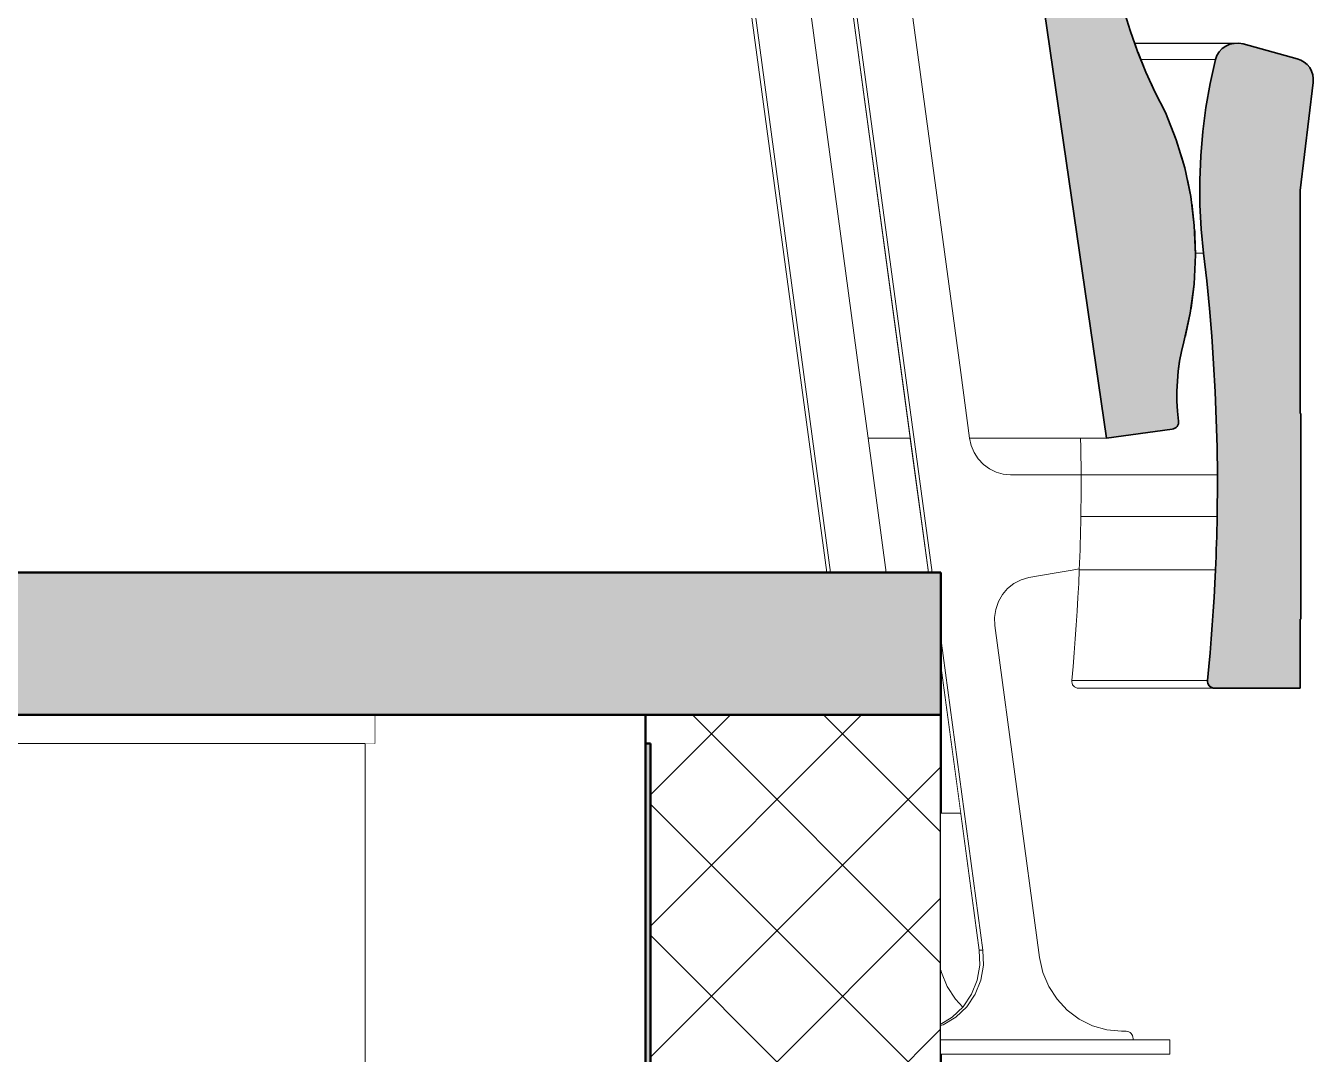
# Model space of a CAD drawing. Header units: millimetres. Extents: x -46169 to 135069, y -86316 to 18123.
# Drawn here: x 117168 to 118070, y -79453 to -78731 of the extents above; entities that cross this region are included whole.
import ezdxf

# ---------------------------------------------------------------- set-up
doc = ezdxf.new("R2010")
doc.units = ezdxf.units.MM
doc.header["$MEASUREMENT"] = 0
doc.linetypes.add('Wipeout_Contour', pattern=[1000, 0, -1000])
for name, color, linetype in [('New_A-20-M_Floor_Slab', 7, 'Continuous'), ('New_A-25-M_Wall_Int', 7, 'Continuous'), ('New_A-35-M_FFE_Fixed', 7, 'Continuous')]:
    doc.layers.add(name, color=color, linetype=linetype)
for name, color, linetype, lineweight, true_color in [('New_A-20-M_Floor_Slab_Pen_No__107', 7, 'Continuous', 15, 0xa6a6a6), ('New_A-20-M_Floor_Slab_Pen_No__27', 7, 'Continuous', 50, 0x2a2a2a), ('New_A-20-M_Floor_Slab_Pen_No__29', 7, 'Continuous', 50, 0x2a2a2a), ('New_A-20-M_Floor_Slab_Pen_No__81', 7, 'Continuous', 20, 0x6a6a6a), ('New_A-35-M_FFE_Fixed_Pen_No__104', 7, 'Continuous', 15, 0xa6a6a6), ('New_A-35-M_FFE_Fixed_Pen_No__44', 7, 'Continuous', 35, 0x444444)]:
    doc.layers.add(name, color=color, linetype=linetype, lineweight=lineweight, true_color=true_color)
for name, color, linetype, lineweight in [('New_A-20-M_Floor_Slab_Pen_No__87', 8, 'Continuous', 20), ('New_A-20-M_Floor_Slab_Pen_No__89', 8, 'Continuous', 20), ('New_A-35-M_FFE_Fixed_Pen_No__93', 8, 'Continuous', 13)]:
    doc.layers.add(name, color=color, linetype=linetype, lineweight=lineweight)

# ---------------------------------------------------------------- blocks, each defined once
blk = doc.blocks.new('Section Elem_15_3', base_point=(188935.42, -81480.18))
at = {"color": 254, "linetype": 'Wipeout_Contour', "lineweight": 0, "ltscale": 567431.817007}
blk.add_wipeout([(117787.85, -79020.56), (117758.27, -79020.56), (117770.97, -79114.68), (117800.54, -79114.68)], dxfattribs=at).dxf.layer = 'New_A-25-M_Wall_Int'
at = {"color": 254, "linetype": 'Wipeout_Contour', "lineweight": 0, "ltscale": 1844734.71698797}
blk.add_wipeout([(117829.44, -79020.48), (117829.45, -79020.56), (117830.62, -79025.78), (117832.67, -79030.71), (117835.54, -79035.17), (117839.13, -79039.04), (117843.32, -79042.19), (117848, -79044.51), (117852.99, -79045.93), (117858.15, -79046.41), (117907.59, -79046.41), (117907.38, -79026.94), (117907.22, -79020.48)], dxfattribs=at).dxf.layer = 'New_A-25-M_Wall_Int'
at = {"color": 254, "linetype": 'Wipeout_Contour', "lineweight": 0, "ltscale": 425964.149859}
blk.add_wipeout([(117823.3, -79283.43), (117809.36, -79180.05), (117809.36, -79283.43)], dxfattribs=at).dxf.layer = 'New_A-25-M_Wall_Int'
blk = doc.blocks.new('Section Elem_27_3', base_point=(188935.42, -81480.18))
at = {"layer": 'New_A-20-M_Floor_Slab_Pen_No__27', "linetype": 'Continuous'}
for p, q in [((117809.36, -79214.68), (117809.36, -79452.68)), ((117809.36, -79452.68), (117809.36, -79552.68)), ((117809.36, -79552.68), (117605.73, -79552.68))]:
    blk.add_line(p, q, dxfattribs=at)
at = {"color": 254, "linetype": 'Wipeout_Contour', "lineweight": 0, "ltscale": 566879.859805}
blk.add_wipeout([(117412.55, -79214.68), (117412.55, -79234.68), (117602.3, -79234.68), (117602.3, -79214.68)], dxfattribs=at).dxf.layer = 'New_A-20-M_Floor_Slab'
at = {"layer": 'New_A-20-M_Floor_Slab_Pen_No__107', "linetype": 'Continuous'}
h = blk.add_hatch(dxfattribs=at)
h.set_pattern_fill('Concrete_Block_0003', color=256, style=0, pattern_type=2)
h.set_pattern_definition([(45, (188935.42, -81480.184), (-45.96194, 45.96194), []), (135, (188935.42, -81480.184), (45.96194, 45.96194), [])])
h.paths.add_polyline_path([(117602.3, -79214.68), (117602.3, -79234.68), (117605.73, -79234.68), (117605.73, -79552.68), (117809.36, -79552.68), (117809.36, -79214.68)])
at = {"layer": 'New_A-20-M_Floor_Slab_Pen_No__27', "linetype": 'Continuous'}
blk.add_line((117602.3, -79214.68), (117602.3, -79234.68), dxfattribs=at)
at = {"layer": 'New_A-20-M_Floor_Slab_Pen_No__87', "linetype": 'Continuous'}
blk.add_line((117412.55, -79214.68), (117412.55, -79234.68), dxfattribs=at)
blk = doc.blocks.new('Section Elem_28_3', base_point=(188935.42, -81480.18))
at = {"color": 254, "linetype": 'Wipeout_Contour', "lineweight": 0, "ltscale": 567246.990443}
blk.add_wipeout([(117405.73, -79234.68), (117405.73, -79552.68), (117602.3, -79552.68), (117602.3, -79234.68)], dxfattribs=at).dxf.layer = 'New_A-20-M_Floor_Slab'
at = {"layer": 'New_A-20-M_Floor_Slab_Pen_No__27', "linetype": 'Continuous'}
blk.add_line((117605.73, -79234.68), (117602.3, -79234.68), dxfattribs=at)
at = {"layer": 'New_A-20-M_Floor_Slab_Pen_No__87', "linetype": 'Continuous'}
blk.add_line((117405.73, -79234.68), (117412.55, -79234.68), dxfattribs=at)
at = {"color": 254, "linetype": 'Wipeout_Contour', "lineweight": 0, "ltscale": 567631.167656}
blk.add_wipeout([(117605.73, -79572.68), (117605.73, -79552.68), (117405.73, -79552.68), (117405.73, -79572.68)], dxfattribs=at).dxf.layer = 'New_A-20-M_Floor_Slab'
at = {"layer": 'New_A-20-M_Floor_Slab_Pen_No__107', "linetype": 'Continuous', "lineweight": 0, "true_color": 0xd2d2d2}
blk.add_hatch(color=254, dxfattribs=at).paths.add_polyline_path([(117605.73, -79234.68), (117602.3, -79234.68), (117602.3, -79552.68), (117605.73, -79552.68)])
at = {"layer": 'New_A-20-M_Floor_Slab_Pen_No__27', "linetype": 'Continuous'}
for p, q in [((117602.3, -79234.68), (117602.3, -79552.68)), ((117605.73, -79234.68), (117605.73, -79552.68)), ((117605.73, -79552.68), (117602.3, -79552.68))]:
    blk.add_line(p, q, dxfattribs=at)
at = {"layer": 'New_A-20-M_Floor_Slab_Pen_No__87', "linetype": 'Continuous'}
for p, q in [((117405.73, -79552.68), (117405.73, -79234.68)), ((117405.73, -79552.68), (117602.3, -79552.68)), ((117405.73, -79572.68), (117405.73, -79552.68)), ((117605.73, -79552.68), (117605.73, -79572.68)), ((117605.73, -79572.68), (117405.73, -79572.68))]:
    blk.add_line(p, q, dxfattribs=at)
blk = doc.blocks.new('Section Elem_41_3', base_point=(188935.42, -81480.18))
at = {"color": 254, "linetype": 'Wipeout_Contour', "lineweight": 0, "ltscale": 565273.434295}
blk.add_wipeout([(116632.57, -79214.68), (116632.57, -79234.68), (117412.55, -79234.68), (117412.55, -79214.68)], dxfattribs=at).dxf.layer = 'New_A-20-M_Floor_Slab'
at = {"layer": 'New_A-20-M_Floor_Slab_Pen_No__89', "linetype": 'Continuous'}
blk.add_line((117405.73, -79234.68), (116632.57, -79234.68), dxfattribs=at)
blk = doc.blocks.new('Section Elem_46_3', base_point=(188935.42, -81480.18))
at = {"color": 254, "linetype": 'Wipeout_Contour', "lineweight": 0, "ltscale": 1704839.602582679}
blk.add_wipeout([(117823.3, -79283.43), (117809.36, -79283.43), (117809.36, -79393.54), (117809.72, -79395.18), (117813.83, -79405.03), (117819.56, -79413.96), (117824.65, -79419.45), (117824.86, -79419.25), (117830.75, -79410.51), (117834.72, -79400.67), (117836.58, -79390.18), (117836.25, -79379.52)], dxfattribs=at).dxf.layer = 'New_A-20-M_Floor_Slab'
at = {"layer": 'New_A-20-M_Floor_Slab_Pen_No__89', "linetype": 'Continuous'}
blk.add_line((117823.3, -79283.43), (117809.36, -79283.43), dxfattribs=at)
blk = doc.blocks.new('Section Elem_98_3', base_point=(188935.42, -81480.18))
at = {"layer": 'New_A-35-M_FFE_Fixed_Pen_No__44', "linetype": 'Continuous'}
for p, q in [((118061.64, -79003.41), (118061.1, -79003.41)), ((118061.12, -79147.41), (118061.13, -79195.91)), ((118061.64, -79147.41), (118061.12, -79147.41))]:
    blk.add_line(p, q, dxfattribs=at)
at = {"layer": 'New_A-35-M_FFE_Fixed_Pen_No__44', "linetype": 'Continuous', "flags": 128}
blk.add_lwpolyline([(118061.64, -79003.41), (118061.64, -79135.41), (118061.64, -79147.41)], dxfattribs=at)
at = {"color": 254, "linetype": 'Wipeout_Contour', "lineweight": 0, "ltscale": 567374.298816}
blk.add_wipeout([(118009.06, -78745.71), (117945.87, -78745.71), (117946.51, -78747.49), (118006.54, -78747.49)], dxfattribs=at).dxf.layer = 'New_A-35-M_FFE_Fixed'
at = {"color": 254, "linetype": 'Wipeout_Contour', "lineweight": 0, "ltscale": 709243.940357}
blk.add_wipeout([(117949.52, -78755.15), (117953.1, -78763.95), (117956.72, -78771.86), (117998.07, -78771.86), (118001.81, -78755.15)], dxfattribs=at).dxf.layer = 'New_A-35-M_FFE_Fixed'
at = {"color": 254, "linetype": 'Wipeout_Contour', "lineweight": 0, "ltscale": 709483.901523}
blk.add_wipeout([(117991.44, -78822.72), (117977.75, -78822.72), (117980.25, -78831.06), (117982.09, -78839.8), (117990.78, -78839.8)], dxfattribs=at).dxf.layer = 'New_A-35-M_FFE_Fixed'
at = {"color": 254, "linetype": 'Wipeout_Contour', "lineweight": 0, "ltscale": 709696.428928}
blk.add_wipeout([(117986.87, -78910.35), (117995.63, -78910.35), (117993.43, -78890.99), (117987.7, -78890.99), (117987.74, -78892.05)], dxfattribs=at).dxf.layer = 'New_A-35-M_FFE_Fixed'
at = {"color": 254, "linetype": 'Wipeout_Contour', "lineweight": 0, "ltscale": 993776.445131}
blk.add_wipeout([(117976.69, -78966.7), (117976.43, -78968.57), (118000.52, -78968.57), (117999.17, -78949.14), (117980.47, -78949.14), (117979.63, -78952.95), (117977.99, -78959.79)], dxfattribs=at).dxf.layer = 'New_A-35-M_FFE_Fixed'
at = {"color": 254, "linetype": 'Wipeout_Contour', "lineweight": 0, "ltscale": 568013.293694}
blk.add_wipeout([(117907.56, -79064.54), (117907.53, -79068.16), (118003.06, -79068.16), (118003.1, -79064.54)], dxfattribs=at).dxf.layer = 'New_A-35-M_FFE_Fixed'
at = {"color": 254, "linetype": 'Wipeout_Contour', "lineweight": 0, "ltscale": 568038.164579}
blk.add_wipeout([(117907.35, -79080.09), (118002.88, -79080.09), (118002.96, -79075.41), (117907.43, -79075.41)], dxfattribs=at).dxf.layer = 'New_A-35-M_FFE_Fixed'
at = {"color": 254, "linetype": 'Wipeout_Contour', "lineweight": 0, "ltscale": 568122.848686}
blk.add_wipeout([(117905.93, -79122.54), (118001.35, -79122.54), (118001.82, -79112.83), (117906.36, -79112.83)], dxfattribs=at).dxf.layer = 'New_A-35-M_FFE_Fixed'
at = {"color": 254, "linetype": 'Wipeout_Contour', "lineweight": 0, "ltscale": 568258.20994}
blk.add_wipeout([(117901.06, -79190.42), (117996.13, -79190.42), (117997.09, -79180.74), (117901.95, -79180.74)], dxfattribs=at).dxf.layer = 'New_A-35-M_FFE_Fixed'
at = {"color": 254, "linetype": 'Wipeout_Contour', "lineweight": 0, "ltscale": 568286.478825}
blk.add_wipeout([(117903.04, -79194.96), (117903.91, -79195.48), (117999.19, -79195.48), (117998.25, -79194.96)], dxfattribs=at).dxf.layer = 'New_A-35-M_FFE_Fixed'
at = {"color": 254, "linetype": 'Wipeout_Contour', "lineweight": 0, "ltscale": 568371.985715}
blk.add_wipeout([(117830.75, -79410.51), (117824.86, -79419.25), (117827.44, -79419.25), (117833.34, -79410.51)], dxfattribs=at).dxf.layer = 'New_A-35-M_FFE_Fixed'
at = {"color": 254, "linetype": 'Wipeout_Contour', "lineweight": 0, "ltscale": 710441.840029}
blk.add_wipeout([(117809.36, -79431.38), (117809.36, -79431.94), (117811.03, -79431.94), (117819.89, -79426.51), (117817.3, -79426.51)], dxfattribs=at).dxf.layer = 'New_A-35-M_FFE_Fixed'
at = {"color": 254, "linetype": 'Wipeout_Contour', "lineweight": 0, "ltscale": 568645.507915}
blk.add_wipeout([(117969.86, -79442.43), (117809.36, -79442.43), (117809.36, -79452.43), (117969.86, -79452.43)], dxfattribs=at).dxf.layer = 'New_A-35-M_FFE_Fixed'
at = {"layer": 'New_A-35-M_FFE_Fixed_Pen_No__93', "linetype": 'Continuous'}
for p, q in [((117969.86, -79452.43), (117969.86, -79442.43)), ((117809.36, -79452.43), (117969.86, -79452.43))]:
    blk.add_line(p, q, dxfattribs=at)
at = {"color": 254, "linetype": 'Wipeout_Contour', "lineweight": 0, "ltscale": 567374.490449}
blk.add_wipeout([(118011.89, -78744.45), (117945.43, -78744.45), (117945.87, -78745.71), (118009.06, -78745.71)], dxfattribs=at).dxf.layer = 'New_A-35-M_FFE_Fixed'
at = {"color": 254, "linetype": 'Wipeout_Contour', "lineweight": 0, "ltscale": 567385.597117}
blk.add_wipeout([(118002.84, -78752.31), (117948.37, -78752.31), (117949.52, -78755.15), (118001.81, -78755.15)], dxfattribs=at).dxf.layer = 'New_A-35-M_FFE_Fixed'
at = {"color": 254, "linetype": 'Wipeout_Contour', "lineweight": 0, "ltscale": 709423.60178}
blk.add_wipeout([(117972.1, -78805.68), (117974.34, -78811.36), (117977.75, -78822.72), (117991.44, -78822.72), (117992.88, -78805.68)], dxfattribs=at).dxf.layer = 'New_A-35-M_FFE_Fixed'
at = {"color": 254, "linetype": 'Wipeout_Contour', "lineweight": 0, "ltscale": 709542.245294}
blk.add_wipeout([(117982.09, -78839.8), (117984.47, -78851.17), (117985.18, -78856.9), (117990.89, -78856.9), (117990.78, -78839.8)], dxfattribs=at).dxf.layer = 'New_A-35-M_FFE_Fixed'
at = {"color": 254, "linetype": 'Wipeout_Contour', "lineweight": 0, "ltscale": 709800.390451}
blk.add_wipeout([(117984.06, -78932.89), (117980.47, -78949.14), (117999.17, -78949.14), (117997.54, -78929.73), (117984.48, -78929.73)], dxfattribs=at).dxf.layer = 'New_A-35-M_FFE_Fixed'
at = {"color": 254, "linetype": 'Wipeout_Contour', "lineweight": 0, "ltscale": 993844.852429}
blk.add_wipeout([(117974.79, -78987.67), (117974.79, -78988.02), (118001.6, -78988.02), (118000.52, -78968.57), (117976.43, -78968.57), (117975.72, -78973.66), (117975.08, -78980.66)], dxfattribs=at).dxf.layer = 'New_A-35-M_FFE_Fixed'
at = {"color": 254, "linetype": 'Wipeout_Contour', "lineweight": 0, "ltscale": 568005.321112}
blk.add_wipeout([(117907.58, -79060.91), (117907.56, -79064.54), (118003.1, -79064.54), (118003.13, -79060.91)], dxfattribs=at).dxf.layer = 'New_A-35-M_FFE_Fixed'
at = {"color": 254, "linetype": 'Wipeout_Contour', "lineweight": 0, "ltscale": 568107.886781}
blk.add_wipeout([(117906.55, -79108.15), (117906.36, -79112.83), (118001.82, -79112.83), (118002.02, -79108.15)], dxfattribs=at).dxf.layer = 'New_A-35-M_FFE_Fixed'
at = {"color": 254, "linetype": 'Wipeout_Contour', "lineweight": 0, "ltscale": 568239.572513}
blk.add_wipeout([(117902.78, -79171.05), (117901.95, -79180.74), (117997.09, -79180.74), (117997.97, -79171.05)], dxfattribs=at).dxf.layer = 'New_A-35-M_FFE_Fixed'
at = {"color": 254, "linetype": 'Wipeout_Contour', "lineweight": 0, "ltscale": 568290.561107}
blk.add_wipeout([(117903.91, -79195.48), (117904.87, -79195.8), (118000.21, -79195.8), (117999.19, -79195.48)], dxfattribs=at).dxf.layer = 'New_A-35-M_FFE_Fixed'
at = {"color": 254, "linetype": 'Wipeout_Contour', "lineweight": 0, "ltscale": 568367.569034}
blk.add_wipeout([(117830.75, -79410.51), (117833.34, -79410.51), (117837.31, -79400.67), (117834.72, -79400.67)], dxfattribs=at).dxf.layer = 'New_A-35-M_FFE_Fixed'
at = {"color": 254, "linetype": 'Wipeout_Contour', "lineweight": 0, "ltscale": 568367.570354}
blk.add_wipeout([(117824.86, -79419.25), (117817.3, -79426.51), (117819.89, -79426.51), (117827.44, -79419.25)], dxfattribs=at).dxf.layer = 'New_A-35-M_FFE_Fixed'
at = {"color": 254, "linetype": 'Wipeout_Contour', "lineweight": 0, "ltscale": 426260.324516}
blk.add_wipeout([(117809.36, -79432.51), (117811.03, -79431.94), (117809.36, -79431.94)], dxfattribs=at).dxf.layer = 'New_A-35-M_FFE_Fixed'
at = {"color": 254, "linetype": 'Wipeout_Contour', "lineweight": 0, "ltscale": 567380.706157}
blk.add_wipeout([(117945.15, -78743.69), (117945.18, -78743.77), (118014.93, -78743.77), (118018.06, -78743.69)], dxfattribs=at).dxf.layer = 'New_A-35-M_FFE_Fixed'
at = {"color": 254, "linetype": 'Wipeout_Contour', "lineweight": 0, "ltscale": 567379.914968}
blk.add_wipeout([(118004.44, -78749.72), (117947.32, -78749.72), (117948.37, -78752.31), (118002.84, -78752.31)], dxfattribs=at).dxf.layer = 'New_A-35-M_FFE_Fixed'
at = {"color": 254, "linetype": 'Wipeout_Contour', "lineweight": 0, "ltscale": 709361.330085}
blk.add_wipeout([(117965, -78788.72), (117966.77, -78792.19), (117972.1, -78805.68), (117992.88, -78805.68), (117995.09, -78788.72)], dxfattribs=at).dxf.layer = 'New_A-35-M_FFE_Fixed'
at = {"color": 254, "linetype": 'Wipeout_Contour', "lineweight": 0, "ltscale": 709598.851835}
blk.add_wipeout([(117990.89, -78856.9), (117985.18, -78856.9), (117986.98, -78871.54), (117987.07, -78873.97), (117991.77, -78873.97)], dxfattribs=at).dxf.layer = 'New_A-35-M_FFE_Fixed'
at = {"color": 254, "linetype": 'Wipeout_Contour', "lineweight": 0, "ltscale": 709750.624422}
blk.add_wipeout([(117986.77, -78912.54), (117984.48, -78929.73), (117997.54, -78929.73), (117995.63, -78910.35), (117986.87, -78910.35)], dxfattribs=at).dxf.layer = 'New_A-35-M_FFE_Fixed'
at = {"color": 254, "linetype": 'Wipeout_Contour', "lineweight": 0, "ltscale": 851935.695615}
blk.add_wipeout([(118001.6, -78988.02), (117974.79, -78988.02), (117974.83, -78994.69), (117975.21, -79001.71), (117975.81, -79007.47), (118002.39, -79007.47)], dxfattribs=at).dxf.layer = 'New_A-35-M_FFE_Fixed'
at = {"color": 254, "linetype": 'Wipeout_Contour', "lineweight": 0, "ltscale": 567989.282713}
blk.add_wipeout([(117907.61, -79053.66), (117907.6, -79057.29), (118003.14, -79057.29), (118003.15, -79053.66)], dxfattribs=at).dxf.layer = 'New_A-35-M_FFE_Fixed'
at = {"color": 254, "linetype": 'Wipeout_Contour', "lineweight": 0, "ltscale": 568021.235126}
blk.add_wipeout([(117907.53, -79068.16), (117907.48, -79071.79), (118003.02, -79071.79), (118003.06, -79068.16)], dxfattribs=at).dxf.layer = 'New_A-35-M_FFE_Fixed'
at = {"color": 254, "linetype": 'Wipeout_Contour', "lineweight": 0, "ltscale": 568098.084386}
blk.add_wipeout([(117906.72, -79103.47), (117906.55, -79108.15), (118002.02, -79108.15), (118002.2, -79103.47)], dxfattribs=at).dxf.layer = 'New_A-35-M_FFE_Fixed'
at = {"color": 254, "linetype": 'Wipeout_Contour', "lineweight": 0, "ltscale": 568220.700289}
blk.add_wipeout([(117902.78, -79171.05), (117997.97, -79171.05), (117998.79, -79161.36), (117903.54, -79161.36)], dxfattribs=at).dxf.layer = 'New_A-35-M_FFE_Fixed'
at = {"color": 254, "linetype": 'Wipeout_Contour', "lineweight": 0, "ltscale": 568294.406446}
blk.add_wipeout([(117904.87, -79195.8), (117905.87, -79195.91), (118001.29, -79195.91), (118000.21, -79195.8)], dxfattribs=at).dxf.layer = 'New_A-35-M_FFE_Fixed'
at = {"color": 254, "linetype": 'Wipeout_Contour', "lineweight": 0, "ltscale": 568354.521079}
blk.add_wipeout([(117834.72, -79400.67), (117837.31, -79400.67), (117839.17, -79390.18), (117836.58, -79390.18)], dxfattribs=at).dxf.layer = 'New_A-35-M_FFE_Fixed'
at = {"layer": 'New_A-35-M_FFE_Fixed_Pen_No__93', "linetype": 'Continuous'}
blk.add_line((118001.81, -78755.15), (117949.52, -78755.15), dxfattribs=at)
at = {"color": 254, "linetype": 'Wipeout_Contour', "lineweight": 0, "ltscale": 709197.075054}
blk.add_wipeout([(117946.51, -78747.49), (117947.2, -78749.43), (117947.32, -78749.72), (118004.44, -78749.72), (118006.54, -78747.49)], dxfattribs=at).dxf.layer = 'New_A-35-M_FFE_Fixed'
at = {"color": 254, "linetype": 'Wipeout_Contour', "lineweight": 0, "ltscale": 709301.705393}
blk.add_wipeout([(117998.07, -78771.86), (117956.72, -78771.86), (117959.62, -78778.21), (117965, -78788.72), (117995.09, -78788.72)], dxfattribs=at).dxf.layer = 'New_A-35-M_FFE_Fixed'
at = {"color": 254, "linetype": 'Wipeout_Contour', "lineweight": 0, "ltscale": 567719.568463}
blk.add_wipeout([(117991.77, -78873.97), (117987.07, -78873.97), (117987.7, -78890.99), (117993.43, -78890.99)], dxfattribs=at).dxf.layer = 'New_A-35-M_FFE_Fixed'
at = {"color": 254, "linetype": 'Wipeout_Contour', "lineweight": 0, "ltscale": 2129748.177368512}
blk.add_wipeout([(117925.37, -79020.48), (117907.22, -79020.48), (117907.38, -79026.94), (118002.9, -79026.94), (118002.39, -79007.47), (117975.81, -79007.47), (117975.94, -79008.69), (117975.96, -79009.66), (117975.79, -79010.62), (117975.44, -79011.53), (117974.91, -79012.35), (117974.22, -79013.06), (117973.4, -79013.63), (117972.49, -79014.03), (117971.52, -79014.26)], dxfattribs=at).dxf.layer = 'New_A-35-M_FFE_Fixed'
at = {"color": 254, "linetype": 'Wipeout_Contour', "lineweight": 0, "ltscale": 568029.145355}
blk.add_wipeout([(117907.43, -79075.41), (118002.96, -79075.41), (118003.02, -79071.79), (117907.48, -79071.79)], dxfattribs=at).dxf.layer = 'New_A-35-M_FFE_Fixed'
at = {"color": 254, "linetype": 'Wipeout_Contour', "lineweight": 0, "ltscale": 568088.229173}
blk.add_wipeout([(117906.88, -79098.8), (117906.72, -79103.47), (118002.2, -79103.47), (118002.37, -79098.8)], dxfattribs=at).dxf.layer = 'New_A-35-M_FFE_Fixed'
at = {"color": 254, "linetype": 'Wipeout_Contour', "lineweight": 0, "ltscale": 568201.59416}
blk.add_wipeout([(117904.23, -79151.66), (117903.54, -79161.36), (117998.79, -79161.36), (117999.54, -79151.66)], dxfattribs=at).dxf.layer = 'New_A-35-M_FFE_Fixed'
at = {"color": 254, "linetype": 'Wipeout_Contour', "lineweight": 0, "ltscale": 568271.314385}
blk.add_wipeout([(117901.07, -79191.46), (117901.28, -79192.48), (117996.37, -79192.48), (117996.14, -79191.46)], dxfattribs=at).dxf.layer = 'New_A-35-M_FFE_Fixed'
at = {"layer": 'New_A-35-M_FFE_Fixed_Pen_No__93', "linetype": 'Continuous'}
blk.add_line((117993.43, -78890.99), (117987.7, -78890.99), dxfattribs=at)
at = {"color": 254, "linetype": 'Wipeout_Contour', "lineweight": 0, "ltscale": 567376.655327}
blk.add_wipeout([(118014.93, -78743.77), (117945.18, -78743.77), (117945.43, -78744.45), (118011.89, -78744.45)], dxfattribs=at).dxf.layer = 'New_A-35-M_FFE_Fixed'
at = {"color": 254, "linetype": 'Wipeout_Contour', "lineweight": 0, "ltscale": 567947.01384}
blk.add_wipeout([(117907.38, -79026.94), (117907.59, -79046.41), (118003.14, -79046.41), (118002.9, -79026.94)], dxfattribs=at).dxf.layer = 'New_A-35-M_FFE_Fixed'
at = {"color": 254, "linetype": 'Wipeout_Contour', "lineweight": 0, "ltscale": 568078.321247}
blk.add_wipeout([(117907.02, -79094.12), (117906.88, -79098.8), (118002.37, -79098.8), (118002.52, -79094.12)], dxfattribs=at).dxf.layer = 'New_A-35-M_FFE_Fixed'
at = {"color": 254, "linetype": 'Wipeout_Contour', "lineweight": 0, "ltscale": 568182.255019}
blk.add_wipeout([(117904.86, -79141.96), (117904.23, -79151.66), (117999.54, -79151.66), (118000.21, -79141.96)], dxfattribs=at).dxf.layer = 'New_A-35-M_FFE_Fixed'
at = {"color": 254, "linetype": 'Wipeout_Contour', "lineweight": 0, "ltscale": 568274.58636}
blk.add_wipeout([(117901.28, -79192.48), (117901.69, -79193.43), (117996.81, -79193.43), (117996.37, -79192.48)], dxfattribs=at).dxf.layer = 'New_A-35-M_FFE_Fixed'
at = {"color": 254, "linetype": 'Wipeout_Contour', "lineweight": 0, "ltscale": 567973.12036}
blk.add_wipeout([(118003.14, -79046.41), (117907.59, -79046.41), (117907.6, -79050.04), (118003.15, -79050.04)], dxfattribs=at).dxf.layer = 'New_A-35-M_FFE_Fixed'
at = {"color": 254, "linetype": 'Wipeout_Contour', "lineweight": 0, "ltscale": 568068.360715}
blk.add_wipeout([(117907.02, -79094.12), (118002.52, -79094.12), (118002.66, -79089.44), (117907.14, -79089.44)], dxfattribs=at).dxf.layer = 'New_A-35-M_FFE_Fixed'
at = {"color": 254, "linetype": 'Wipeout_Contour', "lineweight": 0, "ltscale": 568162.683777}
blk.add_wipeout([(117904.86, -79141.96), (118000.21, -79141.96), (118000.82, -79132.25), (117905.43, -79132.25)], dxfattribs=at).dxf.layer = 'New_A-35-M_FFE_Fixed'
at = {"color": 254, "linetype": 'Wipeout_Contour', "lineweight": 0, "ltscale": 568282.336687}
blk.add_wipeout([(117997.45, -79194.27), (117902.29, -79194.27), (117903.04, -79194.96), (117998.25, -79194.96)], dxfattribs=at).dxf.layer = 'New_A-35-M_FFE_Fixed'
at = {"color": 254, "linetype": 'Wipeout_Contour', "lineweight": 0, "ltscale": 567981.217002}
blk.add_wipeout([(117907.6, -79050.04), (117907.61, -79053.66), (118003.15, -79053.66), (118003.15, -79050.04)], dxfattribs=at).dxf.layer = 'New_A-35-M_FFE_Fixed'
at = {"color": 254, "linetype": 'Wipeout_Contour', "lineweight": 0, "ltscale": 568058.347686}
blk.add_wipeout([(117907.14, -79089.44), (118002.66, -79089.44), (118002.77, -79084.77), (117907.26, -79084.77)], dxfattribs=at).dxf.layer = 'New_A-35-M_FFE_Fixed'
at = {"color": 254, "linetype": 'Wipeout_Contour', "lineweight": 0, "ltscale": 568142.881356}
blk.add_wipeout([(117905.93, -79122.54), (117905.43, -79132.25), (118000.82, -79132.25), (118001.35, -79122.54)], dxfattribs=at).dxf.layer = 'New_A-35-M_FFE_Fixed'
at = {"color": 254, "linetype": 'Wipeout_Contour', "lineweight": 0, "ltscale": 568278.314368}
blk.add_wipeout([(117996.81, -79193.43), (117901.69, -79193.43), (117902.29, -79194.27), (117997.45, -79194.27)], dxfattribs=at).dxf.layer = 'New_A-35-M_FFE_Fixed'
at = {"color": 254, "linetype": 'Wipeout_Contour', "lineweight": 0, "ltscale": 567997.317436}
blk.add_wipeout([(117907.6, -79057.29), (117907.58, -79060.91), (118003.13, -79060.91), (118003.14, -79057.29)], dxfattribs=at).dxf.layer = 'New_A-35-M_FFE_Fixed'
at = {"color": 254, "linetype": 'Wipeout_Contour', "lineweight": 0, "ltscale": 568048.282272}
blk.add_wipeout([(117907.35, -79080.09), (117907.26, -79084.77), (118002.77, -79084.77), (118002.88, -79080.09)], dxfattribs=at).dxf.layer = 'New_A-35-M_FFE_Fixed'
at = {"color": 254, "linetype": 'Wipeout_Contour', "lineweight": 0, "ltscale": 568268.640386}
blk.add_wipeout([(117901.06, -79190.42), (117901.07, -79191.46), (117996.14, -79191.46), (117996.13, -79190.42)], dxfattribs=at).dxf.layer = 'New_A-35-M_FFE_Fixed'
at = {"layer": 'New_A-35-M_FFE_Fixed_Pen_No__104', "linetype": 'Continuous'}
blk.add_hatch(color=256, dxfattribs=at).paths.add_polyline_path([(117996.81, -79193.43), (117997.45, -79194.27), (117998.25, -79194.96), (117999.19, -79195.48), (118000.21, -79195.8), (118001.29, -79195.91), (118042.49, -79195.91), (118054.91, -79195.91), (118061.13, -79195.91), (118061.12, -79147.41), (118061.64, -79147.41), (118061.64, -79135.41), (118061.64, -79003.41), (118061.1, -79003.41), (118061.1, -78847.03), (118070.17, -78771.16), (118070.33, -78768.46), (118069.99, -78765.78), (118069.15, -78763.21), (118067.85, -78760.82), (118066.12, -78758.69), (118064.03, -78756.9), (118061.64, -78755.5), (118059.03, -78754.53), (118021.13, -78744.21), (118018.06, -78743.69), (118014.93, -78743.77), (118011.89, -78744.45), (118009.06, -78745.71), (118006.54, -78747.49), (118004.44, -78749.72), (118002.84, -78752.31), (118001.81, -78755.15), (117998.07, -78771.86), (117995.09, -78788.72), (117992.88, -78805.68), (117991.44, -78822.72), (117990.78, -78839.8), (117990.89, -78856.9), (117991.77, -78873.97), (117993.43, -78890.99), (117995.63, -78910.35), (117997.54, -78929.73), (117999.17, -78949.14), (118000.52, -78968.57), (118001.6, -78988.02), (118002.39, -79007.47), (118002.9, -79026.94), (118003.14, -79046.41), (118003.15, -79050.04), (118003.15, -79053.66), (118003.14, -79057.29), (118003.13, -79060.91), (118003.1, -79064.54), (118003.06, -79068.16), (118003.02, -79071.79), (118002.96, -79075.41), (118002.88, -79080.09), (118002.77, -79084.77), (118002.66, -79089.44), (118002.52, -79094.12), (118002.37, -79098.8), (118002.2, -79103.47), (118002.02, -79108.15), (118001.82, -79112.83), (118001.35, -79122.54), (118000.82, -79132.25), (118000.21, -79141.96), (117999.54, -79151.66), (117998.79, -79161.36), (117997.97, -79171.05), (117997.09, -79180.74), (117996.13, -79190.42), (117996.14, -79191.46), (117996.37, -79192.48)])
at = {"layer": 'New_A-35-M_FFE_Fixed_Pen_No__44', "linetype": 'Continuous', "flags": 128}
blk.add_lwpolyline([(118061.1, -79003.41), (118061.1, -78847.03), (118070.17, -78771.16), (118070.33, -78768.46), (118069.99, -78765.78), (118069.15, -78763.21), (118067.85, -78760.82), (118066.12, -78758.69), (118064.03, -78756.9), (118061.64, -78755.5), (118059.03, -78754.53), (118021.13, -78744.21), (118018.06, -78743.69), (118014.93, -78743.77), (118011.89, -78744.45), (118009.06, -78745.71), (118006.54, -78747.49), (118004.44, -78749.72), (118002.84, -78752.31), (118001.81, -78755.15), (117998.07, -78771.86), (117995.09, -78788.72), (117992.88, -78805.68), (117991.44, -78822.72), (117990.78, -78839.8), (117990.89, -78856.9), (117991.77, -78873.97), (117993.43, -78890.99), (117995.63, -78910.35), (117997.54, -78929.73), (117999.17, -78949.14), (118000.52, -78968.57), (118001.6, -78988.02), (118002.39, -79007.47), (118002.9, -79026.94), (118003.14, -79046.41), (118003.15, -79050.04), (118003.15, -79053.66), (118003.14, -79057.29), (118003.13, -79060.91), (118003.1, -79064.54), (118003.06, -79068.16), (118003.02, -79071.79), (118002.96, -79075.41), (118002.88, -79080.09), (118002.77, -79084.77), (118002.66, -79089.44), (118002.52, -79094.12), (118002.37, -79098.8), (118002.2, -79103.47), (118002.02, -79108.15), (118001.82, -79112.83), (118001.35, -79122.54), (118000.82, -79132.25), (118000.21, -79141.96), (117999.54, -79151.66), (117998.79, -79161.36), (117997.97, -79171.05), (117997.09, -79180.74), (117996.13, -79190.42), (117996.14, -79191.46), (117996.37, -79192.48), (117996.81, -79193.43), (117997.45, -79194.27), (117998.25, -79194.96), (117999.19, -79195.48), (118000.21, -79195.8), (118001.29, -79195.91), (118042.49, -79195.91), (118054.91, -79195.91), (118061.13, -79195.91)], dxfattribs=at)
at = {"color": 254, "linetype": 'Wipeout_Contour', "lineweight": 0, "ltscale": 12626364.00956439}
blk.add_wipeout([(117643.65, -78252.59), (117643.73, -78253.53), (117643.99, -78254.44), (117644.41, -78255.28), (117644.97, -78256.03), (117645.66, -78256.65), (117646.44, -78257.13), (117647.31, -78257.44), (117648.21, -78257.58), (117656.43, -78258.8), (117664.32, -78261.45), (117671.66, -78265.46), (117678.23, -78270.71), (117683.83, -78277.05), (117688.3, -78284.29), (117691.51, -78292.22), (117693.36, -78300.59), (117803.13, -79114.68), (117809.36, -79114.68), (117809.36, -79160.86), (117838.84, -79379.52), (117839.17, -79390.18), (117837.31, -79400.67), (117833.34, -79410.51), (117827.44, -79419.25), (117819.89, -79426.51), (117811.03, -79431.94), (117809.36, -79432.51), (117809.36, -79442.43), (117944.07, -79442.43), (117944.07, -79441.43), (117943.98, -79440.46), (117943.71, -79439.52), (117943.26, -79438.66), (117942.66, -79437.9), (117941.93, -79437.28), (117941.09, -79436.82), (117940.19, -79436.53), (117939.25, -79436.43), (117935.95, -79436.43), (117925.64, -79435.48), (117915.65, -79432.63), (117906.3, -79427.99), (117897.91, -79421.7), (117890.73, -79413.96), (117885, -79405.03), (117880.9, -79395.18), (117878.56, -79384.73), (117847.18, -79152.05), (117846.94, -79146.3), (117847.77, -79140.62), (117849.63, -79135.2), (117852.45, -79130.25), (117856.14, -79125.94), (117860.55, -79122.45), (117865.52, -79119.88), (117870.87, -79118.35), (117880.56, -79116.71), (117890.24, -79115.04), (117899.92, -79113.34), (117906.39, -79112.18), (117906.55, -79108.15), (117906.72, -79103.47), (117906.88, -79098.8), (117907.02, -79094.12), (117907.14, -79089.44), (117907.26, -79084.77), (117907.35, -79080.09), (117907.43, -79075.41), (117907.48, -79071.79), (117907.53, -79068.16), (117907.56, -79064.54), (117907.58, -79060.91), (117907.6, -79057.29), (117907.61, -79053.66), (117907.6, -79050.04), (117907.59, -79046.41), (117858.15, -79046.41), (117852.99, -79045.93), (117848, -79044.51), (117843.32, -79042.19), (117839.13, -79039.04), (117835.54, -79035.17), (117832.67, -79030.71), (117830.62, -79025.78), (117829.45, -79020.56), (117729.76, -78281.22), (117725.73, -78251.51), (117643.65, -78251.51)], dxfattribs=at).dxf.layer = 'New_A-35-M_FFE_Fixed'
at = {"layer": 'New_A-35-M_FFE_Fixed_Pen_No__93', "linetype": 'Continuous'}
for p, q in [((118018.06, -78743.69), (117945.15, -78743.69)), ((117832.67, -79030.71), (117830.62, -79025.78)), ((117835.54, -79035.17), (117832.67, -79030.71)), ((117839.13, -79039.04), (117835.54, -79035.17)), ((117907.38, -79026.94), (117907.59, -79046.41)), ((117843.32, -79042.19), (117839.13, -79039.04)), ((117848, -79044.51), (117843.32, -79042.19)), ((117852.99, -79045.93), (117848, -79044.51)), ((117858.15, -79046.41), (117852.99, -79045.93)), ((117907.59, -79046.41), (117858.15, -79046.41)), ((117907.59, -79046.41), (117907.6, -79050.04)), ((118003.14, -79046.41), (117907.59, -79046.41)), ((117907.6, -79050.04), (117907.61, -79053.66)), ((117907.61, -79053.66), (117907.6, -79057.29)), ((117907.58, -79060.91), (117907.56, -79064.54)), ((117907.6, -79057.29), (117907.58, -79060.91)), ((117907.48, -79071.79), (117907.43, -79075.41)), ((117907.53, -79068.16), (117907.48, -79071.79)), ((117907.56, -79064.54), (117907.53, -79068.16)), ((117907.35, -79080.09), (117907.26, -79084.77)), ((117907.43, -79075.41), (117907.35, -79080.09)), ((118002.96, -79075.41), (117907.43, -79075.41)), ((117907.14, -79089.44), (117907.02, -79094.12)), ((117907.26, -79084.77), (117907.14, -79089.44)), ((117906.88, -79098.8), (117906.72, -79103.47)), ((117907.02, -79094.12), (117906.88, -79098.8)), ((117906.72, -79103.47), (117906.55, -79108.15)), ((117870.87, -79118.35), (117880.56, -79116.71)), ((117880.56, -79116.71), (117890.24, -79115.04)), ((117890.24, -79115.04), (117899.92, -79113.34)), ((117899.92, -79113.34), (117906.39, -79112.18)), ((117906.36, -79112.83), (117905.93, -79122.54)), ((117906.55, -79108.15), (117906.36, -79112.83)), ((118001.82, -79112.83), (117906.36, -79112.83)), ((117852.45, -79130.25), (117856.14, -79125.94)), ((117856.14, -79125.94), (117860.55, -79122.45)), ((117860.55, -79122.45), (117865.52, -79119.88)), ((117865.52, -79119.88), (117870.87, -79118.35)), ((117905.93, -79122.54), (117905.43, -79132.25)), ((117849.63, -79135.2), (117852.45, -79130.25)), ((117905.43, -79132.25), (117904.86, -79141.96)), ((117846.94, -79146.3), (117847.77, -79140.62)), ((117847.77, -79140.62), (117849.63, -79135.2)), ((117904.86, -79141.96), (117904.23, -79151.66)), ((117847.18, -79152.05), (117846.94, -79146.3)), ((117878.56, -79384.73), (117847.18, -79152.05)), ((117904.23, -79151.66), (117903.54, -79161.36)), ((117903.54, -79161.36), (117902.78, -79171.05)), ((117902.78, -79171.05), (117901.95, -79180.74)), ((117901.95, -79180.74), (117901.06, -79190.42)), ((117901.06, -79190.42), (117901.07, -79191.46)), ((117996.13, -79190.42), (117901.06, -79190.42)), ((117901.07, -79191.46), (117901.28, -79192.48)), ((117901.28, -79192.48), (117901.69, -79193.43)), ((117901.69, -79193.43), (117902.29, -79194.27)), ((117902.29, -79194.27), (117903.04, -79194.96)), ((117903.04, -79194.96), (117903.91, -79195.48)), ((117903.91, -79195.48), (117904.87, -79195.8)), ((117904.87, -79195.8), (117905.87, -79195.91)), ((118001.29, -79195.91), (117905.87, -79195.91)), ((117880.9, -79395.18), (117878.56, -79384.73)), ((117885, -79405.03), (117880.9, -79395.18)), ((117834.72, -79400.67), (117830.75, -79410.51)), ((117837.31, -79400.67), (117833.34, -79410.51)), ((117890.73, -79413.96), (117885, -79405.03)), ((117897.91, -79421.7), (117890.73, -79413.96)), ((117906.3, -79427.99), (117897.91, -79421.7)), ((117915.65, -79432.63), (117906.3, -79427.99)), ((117925.64, -79435.48), (117915.65, -79432.63)), ((117935.95, -79436.43), (117925.64, -79435.48)), ((117939.25, -79436.43), (117935.95, -79436.43)), ((117940.19, -79436.53), (117939.25, -79436.43)), ((117941.09, -79436.82), (117940.19, -79436.53)), ((117941.93, -79437.28), (117941.09, -79436.82)), ((117942.66, -79437.9), (117941.93, -79437.28)), ((117943.26, -79438.66), (117942.66, -79437.9)), ((117943.71, -79439.52), (117943.26, -79438.66)), ((117943.98, -79440.46), (117943.71, -79439.52)), ((117944.07, -79441.43), (117943.98, -79440.46)), ((117944.07, -79442.43), (117944.07, -79441.43)), ((117969.86, -79442.43), (117809.36, -79442.43))]:
    blk.add_line(p, q, dxfattribs=at)
at = {"color": 254, "linetype": 'Wipeout_Contour', "lineweight": 0, "ltscale": 566988.631234}
blk.add_wipeout([(117740.34, -78649.04), (117737.76, -78649.04), (117800.54, -79114.68), (117803.13, -79114.68)], dxfattribs=at).dxf.layer = 'New_A-35-M_FFE_Fixed'
at = {"color": 254, "linetype": 'Wipeout_Contour', "lineweight": 0, "ltscale": 568040.904239}
blk.add_wipeout([(117809.36, -79160.86), (117809.36, -79180.05), (117836.25, -79379.52), (117838.84, -79379.52)], dxfattribs=at).dxf.layer = 'New_A-35-M_FFE_Fixed'
at = {"color": 254, "linetype": 'Wipeout_Contour', "lineweight": 0, "ltscale": 994558.240251}
blk.add_wipeout([(117809.36, -79431.38), (117817.3, -79426.51), (117824.65, -79419.45), (117819.56, -79413.96), (117813.83, -79405.03), (117809.72, -79395.18), (117809.36, -79393.54)], dxfattribs=at).dxf.layer = 'New_A-35-M_FFE_Fixed'
at = {"layer": 'New_A-35-M_FFE_Fixed_Pen_No__93', "linetype": 'Continuous'}
for p, q in [((117809.36, -79393.54), (117809.72, -79395.18)), ((117809.72, -79395.18), (117813.83, -79405.03)), ((117813.83, -79405.03), (117819.56, -79413.96)), ((117819.56, -79413.96), (117824.65, -79419.45)), ((117830.75, -79410.51), (117824.86, -79419.25)), ((117833.34, -79410.51), (117827.44, -79419.25)), ((117824.86, -79419.25), (117817.3, -79426.51)), ((117827.44, -79419.25), (117819.89, -79426.51)), ((117817.3, -79426.51), (117809.36, -79431.38)), ((117811.03, -79431.94), (117809.36, -79432.51)), ((117819.89, -79426.51), (117811.03, -79431.94))]:
    blk.add_line(p, q, dxfattribs=at)
at = {"color": 254, "linetype": 'Wipeout_Contour', "lineweight": 0, "ltscale": 566659.197358}
blk.add_wipeout([(117817.94, -78281.22), (117729.76, -78281.22), (117829.44, -79020.48), (117925.37, -79020.48)], dxfattribs=at).dxf.layer = 'New_A-35-M_FFE_Fixed'
at = {"color": 254, "linetype": 'Wipeout_Contour', "lineweight": 0, "ltscale": 568333.434863}
blk.add_wipeout([(117838.84, -79379.52), (117836.25, -79379.52), (117836.58, -79390.18), (117839.17, -79390.18)], dxfattribs=at).dxf.layer = 'New_A-35-M_FFE_Fixed'
at = {"layer": 'New_A-35-M_FFE_Fixed_Pen_No__104', "linetype": 'Continuous'}
blk.add_hatch(color=256, dxfattribs=at).paths.add_polyline_path([(117865.39, -78248.59), (117864.97, -78247.7), (117864.37, -78246.91), (117863.62, -78246.25), (117862.76, -78245.74), (117861.8, -78245.4), (117860.8, -78245.25), (117859.79, -78245.29), (117813.65, -78251.51), (117817.94, -78281.22), (117925.37, -79020.48), (117971.52, -79014.26), (117972.49, -79014.03), (117973.4, -79013.63), (117974.22, -79013.06), (117974.91, -79012.35), (117975.44, -79011.53), (117975.79, -79010.62), (117975.96, -79009.66), (117975.94, -79008.69), (117975.21, -79001.71), (117974.83, -78994.69), (117974.79, -78987.67), (117975.08, -78980.66), (117975.72, -78973.66), (117976.69, -78966.7), (117977.99, -78959.79), (117979.63, -78952.95), (117984.06, -78932.89), (117986.77, -78912.54), (117987.74, -78892.05), (117986.98, -78871.54), (117984.47, -78851.17), (117980.25, -78831.06), (117974.34, -78811.36), (117966.77, -78792.19), (117959.62, -78778.21), (117953.1, -78763.95), (117947.2, -78749.43), (117941.95, -78734.69), (117937.35, -78719.74), (117933.42, -78704.62), (117930.15, -78689.35), (117927.56, -78673.96), (117865.63, -78249.55)])
at = {"layer": 'New_A-35-M_FFE_Fixed_Pen_No__44', "linetype": 'Continuous', "flags": 128}
for points in [[(117925.37, -79020.48), (117971.52, -79014.26), (117972.49, -79014.03), (117973.4, -79013.63), (117974.22, -79013.06), (117974.91, -79012.35), (117975.44, -79011.53), (117975.79, -79010.62), (117975.96, -79009.66), (117975.94, -79008.69), (117975.21, -79001.71), (117974.83, -78994.69), (117974.79, -78987.67), (117975.08, -78980.66), (117975.72, -78973.66), (117976.69, -78966.7), (117977.99, -78959.79), (117979.63, -78952.95), (117984.06, -78932.89), (117986.77, -78912.54), (117987.74, -78892.05), (117986.98, -78871.54), (117984.47, -78851.17), (117980.25, -78831.06), (117974.34, -78811.36), (117966.77, -78792.19), (117959.62, -78778.21), (117953.1, -78763.95), (117947.2, -78749.43), (117941.95, -78734.69), (117937.35, -78719.74)], [(117813.65, -78251.51), (117817.94, -78281.22), (117925.37, -79020.48)]]:
    blk.add_lwpolyline(points, dxfattribs=at)
at = {"layer": 'New_A-35-M_FFE_Fixed_Pen_No__93', "linetype": 'Continuous'}
for p, q in [((117829.45, -79020.56), (117823.23, -78974.45)), ((117925.37, -79020.48), (117829.44, -79020.48)), ((117830.62, -79025.78), (117829.45, -79020.56)), ((117907.22, -79020.48), (117907.38, -79026.94)), ((117809.36, -79160.86), (117838.84, -79379.52)), ((117809.36, -79180.05), (117836.25, -79379.52)), ((117838.84, -79379.52), (117836.25, -79379.52)), ((117836.25, -79379.52), (117836.58, -79390.18)), ((117838.84, -79379.52), (117839.17, -79390.18)), ((117836.58, -79390.18), (117834.72, -79400.67)), ((117839.17, -79390.18), (117837.31, -79400.67))]:
    blk.add_line(p, q, dxfattribs=at)
at = {"color": 254, "linetype": 'Wipeout_Contour', "lineweight": 0, "ltscale": 566752.10955}
blk.add_wipeout([(117669.17, -78649.04), (117666.58, -78649.04), (117729.37, -79114.68), (117731.96, -79114.68)], dxfattribs=at).dxf.layer = 'New_A-35-M_FFE_Fixed'
at = {"color": 254, "linetype": 'Wipeout_Contour', "lineweight": 0, "ltscale": 4663572.220332326}
blk.add_wipeout([(117641.06, -78251.51), (117572.47, -78251.51), (117572.47, -78252.59), (117572.56, -78253.53), (117572.81, -78254.44), (117573.23, -78255.28), (117573.79, -78256.03), (117574.48, -78256.65), (117575.27, -78257.13), (117576.13, -78257.44), (117577.03, -78257.58), (117585.25, -78258.8), (117593.14, -78261.45), (117600.48, -78265.46), (117607.05, -78270.71), (117612.65, -78277.05), (117617.13, -78284.29), (117620.33, -78292.22), (117622.18, -78300.59), (117731.96, -79114.68), (117770.97, -79114.68), (117746.24, -78931.31), (117655.64, -78259.4), (117653.84, -78258.8), (117645.62, -78257.58), (117644.72, -78257.44), (117643.86, -78257.13), (117643.07, -78256.65), (117642.38, -78256.03), (117641.82, -78255.28), (117641.4, -78254.44), (117641.15, -78253.53), (117641.06, -78252.59)], dxfattribs=at).dxf.layer = 'New_A-35-M_FFE_Fixed'
at = {"color": 254, "linetype": 'Wipeout_Contour', "lineweight": 0, "ltscale": 1556066.997844526}
blk.add_wipeout([(117661.73, -78261.45), (117655.64, -78259.4), (117746.24, -78931.31), (117758.27, -79020.56), (117787.85, -79020.56), (117690.77, -78300.59), (117688.92, -78292.22), (117685.71, -78284.29), (117681.24, -78277.05), (117675.64, -78270.71), (117669.07, -78265.46)], dxfattribs=at).dxf.layer = 'New_A-35-M_FFE_Fixed'
at = {"layer": 'New_A-35-M_FFE_Fixed_Pen_No__93', "linetype": 'Continuous'}
for p, q in [((117707.43, -78643.51), (117752.06, -78974.45)), ((117823.23, -78974.45), (117778.61, -78643.51)), ((117729.37, -79114.68), (117666.58, -78649.04)), ((117731.96, -79114.68), (117669.17, -78649.04)), ((117737.76, -78649.04), (117800.54, -79114.68)), ((117740.34, -78649.04), (117803.13, -79114.68)), ((117752.06, -78974.45), (117758.27, -79020.56)), ((117787.85, -79020.56), (117758.26, -79020.56)), ((117770.97, -79114.68), (117758.27, -79020.56))]:
    blk.add_line(p, q, dxfattribs=at)
blk = doc.blocks.new('Section Elem_101_3', base_point=(188935.42, -81480.18))
at = {"layer": 'New_A-20-M_Floor_Slab_Pen_No__81', "linetype": 'Continuous', "lineweight": 0, "true_color": 0x353535}
blk.add_hatch(color=250, dxfattribs=at).paths.add_polyline_path([(117809.36, -79114.68), (116836.2, -79114.68), (116836.2, -79214.68), (117809.36, -79214.68)])
at = {"layer": 'New_A-20-M_Floor_Slab_Pen_No__29', "linetype": 'Continuous'}
for p, q in [((117809.36, -79114.68), (116836.2, -79114.68)), ((117809.36, -79114.68), (117809.36, -79214.68)), ((117602.3, -79214.68), (116836.2, -79214.68)), ((117809.36, -79214.68), (117602.3, -79214.68))]:
    blk.add_line(p, q, dxfattribs=at)

msp = doc.modelspace()

# ---------------------------------------------------------------- block references
at = {"layer": 'New_A-25-M_Wall_Int'}
msp.add_blockref('Section Elem_15_3', (188935.42, -81480.18), dxfattribs=at)

# ---------------------------------------------------------------- next in the draw order: block references
at = {"layer": 'New_A-20-M_Floor_Slab'}
msp.add_blockref('Section Elem_27_3', (188935.42, -81480.18), dxfattribs=at)

# ---------------------------------------------------------------- next in the draw order: block references
for name in ['Section Elem_28_3', 'Section Elem_46_3']:
    msp.add_blockref(name, (188935.42, -81480.18), dxfattribs=at)

# ---------------------------------------------------------------- next in the draw order: block references
msp.add_blockref('Section Elem_41_3', (188935.42, -81480.18), dxfattribs=at)

# ---------------------------------------------------------------- next in the draw order: block references
at = {"layer": 'New_A-35-M_FFE_Fixed'}
msp.add_blockref('Section Elem_98_3', (188935.42, -81480.18), dxfattribs=at)

# ---------------------------------------------------------------- next in the draw order: block references
at = {"layer": 'New_A-20-M_Floor_Slab'}
msp.add_blockref('Section Elem_101_3', (188935.42, -81480.18), dxfattribs=at)

doc.saveas('drawing.dxf')
